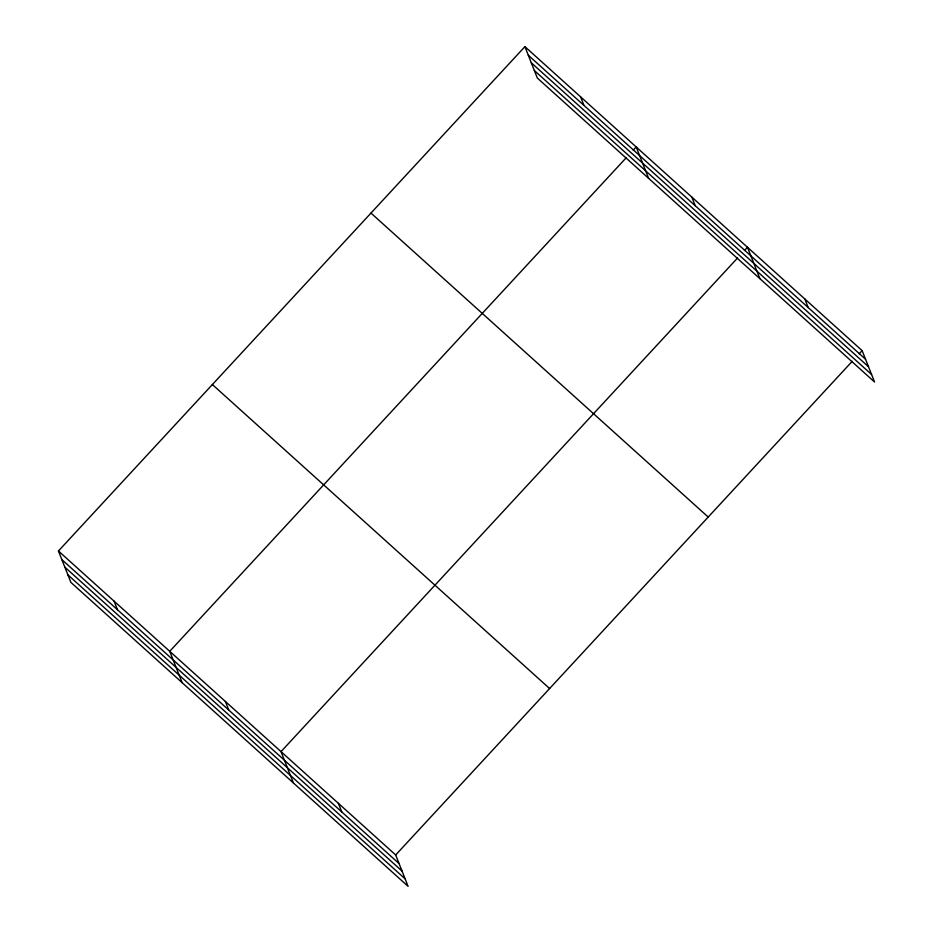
<?xml version="1.0" encoding="UTF-8"?>
<svg xmlns="http://www.w3.org/2000/svg" width="933" height="933" viewBox="0 0 933 933"><rect width="100%" height="100%" fill="white"/><g stroke="black" fill="none" stroke-linecap="round" stroke-linejoin="round"><path stroke-width="1.4" d="M58.441 550.995L395.674 854.978L408.094 886.35L70.873 582.367L58.441 550.995L524.906 46.65L862.127 350.633L874.559 382.005L537.326 78.022L524.906 46.65M626.323 157.63L169.736 651.304L182.157 682.688M633.227 150.166L636.189 146.959L648.61 178.343M737.606 257.94L281.02 751.625L293.44 782.997M744.511 250.476L747.473 247.28L759.894 278.652M395.674 854.978L852.261 361.293M859.165 353.829L862.127 350.633M528.311 55.257L865.544 359.24M531.285 62.768L868.518 366.751M534.352 70.511L871.574 374.495M370.972 213.086L708.205 517.057M212.374 384.559L549.607 688.542M61.858 559.602L399.079 863.585M64.832 567.112L402.065 871.095M67.899 574.856L405.12 878.839M804.806 298.957L808.211 307.563M691.831 197.12L695.237 205.727M580.548 96.81L583.953 105.417M338.352 803.301L341.758 811.908M225.378 701.464L228.783 710.071M114.094 601.155L117.5 609.762"/></g></svg>
